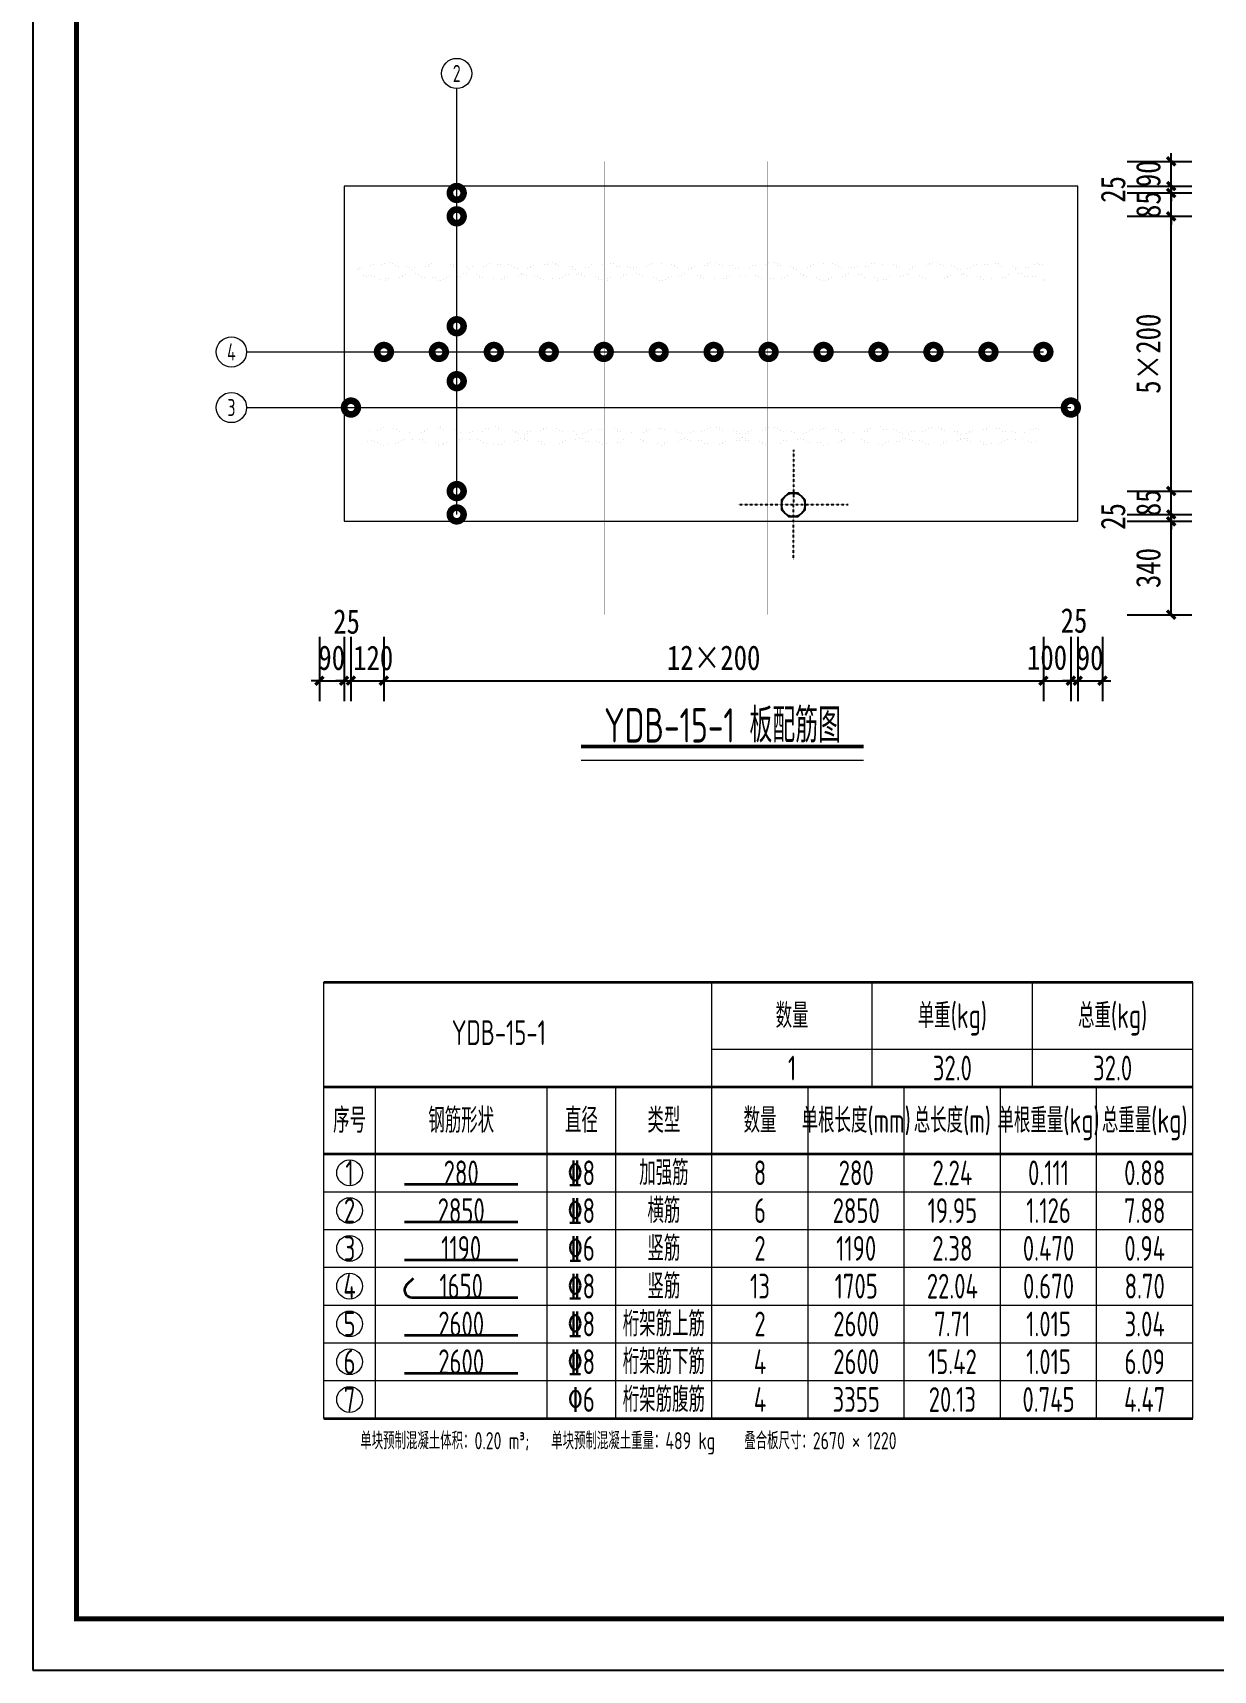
# Model space of a CAD drawing. Header units: millimetres. Extents: x 514 to 31055, y 121 to 26754.
# Drawn here: x 15320 to 19616, y 15640 to 21600 of the extents above; entities that cross this region are included whole.
import ezdxf
from ezdxf.enums import TextEntityAlignment as Align

# ---------------------------------------------------------------- set-up
doc = ezdxf.new("R2010")
doc.units = ezdxf.units.MM
doc.linetypes.add('DOTE', pattern=[2.42, 2, -0.2, 0.02, -0.2])
for name, color, linetype in [('000-86线盒详图', 7, 'Continuous'), ('a--r1', 92, 'Continuous'), ('PUB_DIM', 3, 'Continuous'), ('PUB_TITLE', 4, 'Continuous')]:
    doc.layers.add(name, color=color, linetype=linetype)
for name, color, linetype, lineweight in [('参数表文字', 7, 'Continuous', 18), ('叠合板详图文字', 8, 'Continuous', 18), ('叠合板详图标注', 7, 'Continuous', 18), ('叠合板详图桁架筋', 6, 'Continuous', 35), ('叠合板详图边线', 4, 'Continuous', 18), ('叠合板详图钢筋', 1, 'Continuous', 35), ('钢筋表文字', 7, 'Continuous', 18), ('钢筋表粗线', 7, 'Continuous', 35), ('钢筋表边线', 253, 'Continuous', 18), ('钢筋表钢筋', 1, 'Continuous', 35)]:
    doc.layers.add(name, color=color, linetype=linetype, lineweight=lineweight)
doc.styles.add('样式 1', font='yjkeng.shx', dxfattribs={"width": 0.7, "height": 250, "bigfont": 'yjkchn.shx'})
doc.styles.add('黑体', font='simhei.ttf', dxfattribs={"width": 0.8})
doc.dimstyles.new('_TCH_ARCH&&30', dxfattribs={"dimtxt": 89.25, "dimasz": 30, "dimexe": 75, "dimexo": 90, "dimgap": 37.875, "dimtad": 1, "dimdec": 0, "dimzin": 0, "dimdsep": 46, "dimtxsty": '黑体', "dimblk": 'ARCHTICK', "dimcen": 0.09, "dimclrt": 7, "dimazin": 2, "dimtfac": 1, "dimtdec": 0, "dimtix": 1, "dimtmove": 2, "dimatfit": 3, "dimfxl": 30, "dimtolj": 1, "dimtzin": 0, "dimarcsym": 0})

# ---------------------------------------------------------------- blocks, each defined once
blk = doc.blocks.new('_ArchTick')
at = {"color": 0, "const_width": 0.4}
blk.add_lwpolyline([(-0.5, -0.5), (0.5, 0.5)], dxfattribs=at)
blk = doc.blocks.new('*D247')
at = {"layer": 'Defpoints', "color": 0, "transparency": 16777216}
for p in [(19212.5, 19846.5), (19462.5, 19846.5), (19212.5, 19821.5)]:
    blk.add_point(p, dxfattribs=at)
at = {"layer": 'PUB_DIM', "color": 0, "lineweight": -2, "transparency": 16777216}
for p, q in [((19302.5, 19846.5), (19537.5, 19846.5)), ((19462.5, 19846.5), (19462.5, 19876.5)), ((19462.5, 19821.5), (19462.5, 19846.5)), ((19302.5, 19821.5), (19537.5, 19821.5)), ((19462.5, 19821.5), (19462.5, 19791.5))]:
    blk.add_line(p, q, dxfattribs=at)
at = {"layer": 'PUB_DIM', "color": 0, "lineweight": -2, "transparency": 16777216, "xscale": 30, "yscale": 30, "zscale": 30}
for p, rotation in [((19462.5, 19846.5), 270), ((19462.5, 19821.5), 90)]:
    blk.add_blockref('_ArchTick', p, dxfattribs=dict(at, rotation=rotation))
at = {"layer": 'PUB_DIM', "color": 7, "transparency": 16777216, "insert": (19251.4, 19839.3), "char_height": 89.25, "attachment_point": 5, "rotation": 90, "style": '黑体'}
blk.add_mtext('\\A1;25', dxfattribs=at)
blk = doc.blocks.new('*D248')
at = {"layer": 'Defpoints', "color": 0, "transparency": 16777216}
for p in [(19212.5, 19931.5), (19462.5, 19931.5), (19212.5, 19846.5)]:
    blk.add_point(p, dxfattribs=at)
at = {"layer": 'PUB_DIM', "color": 0, "lineweight": -2, "transparency": 16777216}
for p, q in [((19302.5, 19931.5), (19537.5, 19931.5)), ((19462.5, 19931.5), (19462.5, 19961.5)), ((19462.5, 19846.5), (19462.5, 19931.5)), ((19302.5, 19846.5), (19537.5, 19846.5)), ((19462.5, 19846.5), (19462.5, 19816.5))]:
    blk.add_line(p, q, dxfattribs=at)
at = {"layer": 'PUB_DIM', "color": 0, "lineweight": -2, "transparency": 16777216, "xscale": 30, "yscale": 30, "zscale": 30}
for p, rotation in [((19462.5, 19931.5), 270), ((19462.5, 19846.5), 90)]:
    blk.add_blockref('_ArchTick', p, dxfattribs=dict(at, rotation=rotation))
at = {"layer": 'PUB_DIM', "color": 7, "transparency": 16777216, "insert": (19380, 19889), "char_height": 89.25, "attachment_point": 5, "rotation": 90, "style": '黑体'}
blk.add_mtext('\\A1;85', dxfattribs=at)
blk = doc.blocks.new('*D249')
at = {"layer": 'Defpoints', "color": 0, "transparency": 16777216}
for p in [(19212.5, 20931.5), (19462.5, 20931.5), (19212.5, 19931.5)]:
    blk.add_point(p, dxfattribs=at)
at = {"layer": 'PUB_DIM', "color": 0, "lineweight": -2, "transparency": 16777216}
for p, q in [((19302.5, 20931.5), (19537.5, 20931.5)), ((19462.5, 19931.5), (19462.5, 20931.5)), ((19302.5, 19931.5), (19537.5, 19931.5))]:
    blk.add_line(p, q, dxfattribs=at)
at = {"layer": 'PUB_DIM', "color": 0, "lineweight": -2, "transparency": 16777216, "xscale": 30, "yscale": 30, "zscale": 30}
for p, rotation in [((19462.5, 20931.5), 90), ((19462.5, 19931.5), 270)]:
    blk.add_blockref('_ArchTick', p, dxfattribs=dict(at, rotation=rotation))
at = {"layer": 'PUB_DIM', "color": 7, "transparency": 16777216, "insert": (19379.5, 20431.5), "char_height": 89.25, "attachment_point": 5, "rotation": 90, "style": '黑体'}
blk.add_mtext('\\A1;5×200', dxfattribs=at)
blk = doc.blocks.new('*D250')
at = {"layer": 'Defpoints', "color": 0, "transparency": 16777216}
for p in [(19212.5, 21016.5), (19462.5, 21016.5), (19212.5, 20931.5)]:
    blk.add_point(p, dxfattribs=at)
at = {"layer": 'PUB_DIM', "color": 0, "lineweight": -2, "transparency": 16777216}
for p, q in [((19462.5, 21016.5), (19462.5, 21046.5)), ((19302.5, 21016.5), (19537.5, 21016.5)), ((19462.5, 20931.5), (19462.5, 21016.5)), ((19302.5, 20931.5), (19537.5, 20931.5)), ((19462.5, 20931.5), (19462.5, 20901.5))]:
    blk.add_line(p, q, dxfattribs=at)
at = {"layer": 'PUB_DIM', "color": 0, "lineweight": -2, "transparency": 16777216, "xscale": 30, "yscale": 30, "zscale": 30}
for p, rotation in [((19462.5, 21016.5), 270), ((19462.5, 20931.5), 90)]:
    blk.add_blockref('_ArchTick', p, dxfattribs=dict(at, rotation=rotation))
at = {"layer": 'PUB_DIM', "color": 7, "transparency": 16777216, "insert": (19380, 20974), "char_height": 89.25, "attachment_point": 5, "rotation": 90, "style": '黑体'}
blk.add_mtext('\\A1;85', dxfattribs=at)
blk = doc.blocks.new('*D251')
at = {"layer": 'Defpoints', "color": 0, "transparency": 16777216}
for p in [(19212.5, 21041.5), (19462.5, 21041.5), (19212.5, 21016.5)]:
    blk.add_point(p, dxfattribs=at)
at = {"layer": 'PUB_DIM', "color": 0, "lineweight": -2, "transparency": 16777216}
for p, q in [((19302.5, 21041.5), (19537.5, 21041.5)), ((19462.5, 21041.5), (19462.5, 21071.5)), ((19462.5, 21016.5), (19462.5, 21041.5)), ((19302.5, 21016.5), (19537.5, 21016.5)), ((19462.5, 21016.5), (19462.5, 20986.5))]:
    blk.add_line(p, q, dxfattribs=at)
at = {"layer": 'PUB_DIM', "color": 0, "lineweight": -2, "transparency": 16777216, "xscale": 30, "yscale": 30, "zscale": 30}
for p, rotation in [((19462.5, 21041.5), 270), ((19462.5, 21016.5), 90)]:
    blk.add_blockref('_ArchTick', p, dxfattribs=dict(at, rotation=rotation))
at = {"layer": 'PUB_DIM', "color": 7, "transparency": 16777216, "insert": (19251.4, 21029.6), "char_height": 89.25, "attachment_point": 5, "rotation": 90, "style": '黑体'}
blk.add_mtext('\\A1;25', dxfattribs=at)
blk = doc.blocks.new('*D252')
at = {"layer": 'Defpoints', "color": 0, "transparency": 16777216}
for p in [(16452.5, 19491.5), (16477.5, 19491.5), (16477.5, 19241.5)]:
    blk.add_point(p, dxfattribs=at)
at = {"layer": 'PUB_DIM', "color": 0, "lineweight": -2, "transparency": 16777216}
for p, q in [((16452.5, 19401.5), (16452.5, 19166.5)), ((16477.5, 19401.5), (16477.5, 19166.5)), ((16452.5, 19241.5), (16422.5, 19241.5)), ((16452.5, 19241.5), (16477.5, 19241.5)), ((16477.5, 19241.5), (16507.5, 19241.5))]:
    blk.add_line(p, q, dxfattribs=at)
at = {"layer": 'PUB_DIM', "color": 0, "lineweight": -2, "transparency": 16777216, "xscale": 30, "yscale": 30, "zscale": 30}
blk.add_blockref('_ArchTick', (16452.5, 19241.5), dxfattribs=at)
at = {"layer": 'PUB_DIM', "color": 0, "lineweight": -2, "transparency": 16777216, "xscale": 30, "yscale": 30, "zscale": 30, "rotation": 180}
blk.add_blockref('_ArchTick', (16477.5, 19241.5), dxfattribs=at)
at = {"layer": 'PUB_DIM', "color": 7, "transparency": 16777216, "insert": (16461.7, 19456.3), "char_height": 89.25, "attachment_point": 5, "style": '黑体'}
blk.add_mtext('\\A1;25', dxfattribs=at)
blk = doc.blocks.new('*D253')
at = {"layer": 'Defpoints', "color": 0, "transparency": 16777216}
for p in [(16477.5, 19491.5), (16597.5, 19491.5), (16597.5, 19241.5)]:
    blk.add_point(p, dxfattribs=at)
at = {"layer": 'PUB_DIM', "color": 0, "lineweight": -2, "transparency": 16777216}
for p, q in [((16477.5, 19401.5), (16477.5, 19166.5)), ((16597.5, 19401.5), (16597.5, 19166.5)), ((16477.5, 19241.5), (16597.5, 19241.5))]:
    blk.add_line(p, q, dxfattribs=at)
at = {"layer": 'PUB_DIM', "color": 0, "lineweight": -2, "transparency": 16777216, "xscale": 30, "yscale": 30, "zscale": 30, "rotation": 180}
blk.add_blockref('_ArchTick', (16477.5, 19241.5), dxfattribs=at)
at = {"layer": 'PUB_DIM', "color": 0, "lineweight": -2, "transparency": 16777216, "xscale": 30, "yscale": 30, "zscale": 30}
blk.add_blockref('_ArchTick', (16597.5, 19241.5), dxfattribs=at)
at = {"layer": 'PUB_DIM', "color": 7, "transparency": 16777216, "insert": (16558.5, 19323.8), "char_height": 89.25, "attachment_point": 5, "style": '黑体'}
blk.add_mtext('\\A1;120', dxfattribs=at)
blk = doc.blocks.new('*D254')
at = {"layer": 'Defpoints', "color": 0, "transparency": 16777216}
for p in [(16597.5, 19491.5), (18997.5, 19491.5), (18997.5, 19241.5)]:
    blk.add_point(p, dxfattribs=at)
at = {"layer": 'PUB_DIM', "color": 0, "lineweight": -2, "transparency": 16777216}
for p, q in [((16597.5, 19401.5), (16597.5, 19166.5)), ((18997.5, 19401.5), (18997.5, 19166.5)), ((16597.5, 19241.5), (18997.5, 19241.5))]:
    blk.add_line(p, q, dxfattribs=at)
at = {"layer": 'PUB_DIM', "color": 0, "lineweight": -2, "transparency": 16777216, "xscale": 30, "yscale": 30, "zscale": 30, "rotation": 180}
blk.add_blockref('_ArchTick', (16597.5, 19241.5), dxfattribs=at)
at = {"layer": 'PUB_DIM', "color": 0, "lineweight": -2, "transparency": 16777216, "xscale": 30, "yscale": 30, "zscale": 30}
blk.add_blockref('_ArchTick', (18997.5, 19241.5), dxfattribs=at)
at = {"layer": 'PUB_DIM', "color": 7, "transparency": 16777216, "insert": (17797.5, 19324.5), "char_height": 89.25, "attachment_point": 5, "style": '黑体'}
blk.add_mtext('\\A1;12×200', dxfattribs=at)
blk = doc.blocks.new('*D255')
at = {"layer": 'Defpoints', "color": 0, "transparency": 16777216}
for p in [(18997.5, 19491.5), (19097.5, 19491.5), (19097.5, 19241.5)]:
    blk.add_point(p, dxfattribs=at)
at = {"layer": 'PUB_DIM', "color": 0, "lineweight": -2, "transparency": 16777216}
for p, q in [((18997.5, 19401.5), (18997.5, 19166.5)), ((19097.5, 19401.5), (19097.5, 19166.5)), ((18997.5, 19241.5), (19097.5, 19241.5))]:
    blk.add_line(p, q, dxfattribs=at)
at = {"layer": 'PUB_DIM', "color": 0, "lineweight": -2, "transparency": 16777216, "xscale": 30, "yscale": 30, "zscale": 30, "rotation": 180}
blk.add_blockref('_ArchTick', (18997.5, 19241.5), dxfattribs=at)
at = {"layer": 'PUB_DIM', "color": 0, "lineweight": -2, "transparency": 16777216, "xscale": 30, "yscale": 30, "zscale": 30}
blk.add_blockref('_ArchTick', (19097.5, 19241.5), dxfattribs=at)
at = {"layer": 'PUB_DIM', "color": 7, "transparency": 16777216, "insert": (19010.8, 19325.1), "char_height": 89.25, "attachment_point": 5, "style": '黑体'}
blk.add_mtext('\\A1;100', dxfattribs=at)
blk = doc.blocks.new('*D256')
at = {"layer": 'Defpoints', "color": 0, "transparency": 16777216}
for p in [(19097.5, 19491.5), (19122.5, 19491.5), (19122.5, 19241.5)]:
    blk.add_point(p, dxfattribs=at)
at = {"layer": 'PUB_DIM', "color": 0, "lineweight": -2, "transparency": 16777216}
for p, q in [((19097.5, 19401.5), (19097.5, 19166.5)), ((19122.5, 19401.5), (19122.5, 19166.5)), ((19097.5, 19241.5), (19067.5, 19241.5)), ((19097.5, 19241.5), (19122.5, 19241.5)), ((19122.5, 19241.5), (19152.5, 19241.5))]:
    blk.add_line(p, q, dxfattribs=at)
at = {"layer": 'PUB_DIM', "color": 0, "lineweight": -2, "transparency": 16777216, "xscale": 30, "yscale": 30, "zscale": 30}
blk.add_blockref('_ArchTick', (19097.5, 19241.5), dxfattribs=at)
at = {"layer": 'PUB_DIM', "color": 0, "lineweight": -2, "transparency": 16777216, "xscale": 30, "yscale": 30, "zscale": 30, "rotation": 180}
blk.add_blockref('_ArchTick', (19122.5, 19241.5), dxfattribs=at)
at = {"layer": 'PUB_DIM', "color": 7, "transparency": 16777216, "insert": (19108.9, 19460.1), "char_height": 89.25, "attachment_point": 5, "style": '黑体'}
blk.add_mtext('\\A1;25', dxfattribs=at)
blk = doc.blocks.new('A$C364B4FF9')
at = {"layer": 'PUB_TITLE'}
blk.add_lwpolyline([(-84100, 0), (0, 0), (0, 59400), (-84100, 59400)], close=True, dxfattribs=at)
at = {"layer": 'PUB_TITLE', "const_width": 100}
blk.add_lwpolyline([(-83250, 1000), (-1000, 1000), (-1000, 58400), (-83250, 58400)], close=True, dxfattribs=at)
blk = doc.blocks.new('*D257')
at = {"layer": 'Defpoints', "color": 0, "transparency": 16777216}
for p in [(19212.5, 19821.5), (19462.5, 19821.5), (19212.5, 19481.5)]:
    blk.add_point(p, dxfattribs=at)
at = {"layer": 'PUB_DIM', "color": 0, "lineweight": -2, "transparency": 16777216}
for p, q in [((19302.5, 19821.5), (19537.5, 19821.5)), ((19462.5, 19481.5), (19462.5, 19821.5)), ((19302.5, 19481.5), (19537.5, 19481.5))]:
    blk.add_line(p, q, dxfattribs=at)
at = {"layer": 'PUB_DIM', "color": 0, "lineweight": -2, "transparency": 16777216, "xscale": 30, "yscale": 30, "zscale": 30}
for p, rotation in [((19462.5, 19821.5), 90), ((19462.5, 19481.5), 270)]:
    blk.add_blockref('_ArchTick', p, dxfattribs=dict(at, rotation=rotation))
at = {"layer": 'PUB_DIM', "color": 7, "transparency": 16777216, "insert": (19379.5, 19651.5), "char_height": 89.25, "attachment_point": 5, "rotation": 90, "style": '黑体'}
blk.add_mtext('\\A1;340', dxfattribs=at)
blk = doc.blocks.new('*D258')
at = {"layer": 'Defpoints', "color": 0, "transparency": 16777216}
for p in [(19212.5, 21131.5), (19462.5, 21131.5), (19212.5, 21041.5)]:
    blk.add_point(p, dxfattribs=at)
at = {"layer": 'PUB_DIM', "color": 0, "lineweight": -2, "transparency": 16777216}
for p, q in [((19462.5, 21131.5), (19462.5, 21161.5)), ((19302.5, 21131.5), (19537.5, 21131.5)), ((19462.5, 21041.5), (19462.5, 21131.5)), ((19302.5, 21041.5), (19537.5, 21041.5)), ((19462.5, 21041.5), (19462.5, 21011.5))]:
    blk.add_line(p, q, dxfattribs=at)
at = {"layer": 'PUB_DIM', "color": 0, "lineweight": -2, "transparency": 16777216, "xscale": 30, "yscale": 30, "zscale": 30}
for p, rotation in [((19462.5, 21131.5), 270), ((19462.5, 21041.5), 90)]:
    blk.add_blockref('_ArchTick', p, dxfattribs=dict(at, rotation=rotation))
at = {"layer": 'PUB_DIM', "color": 7, "transparency": 16777216, "insert": (19379.5, 21086.5), "char_height": 89.25, "attachment_point": 5, "rotation": 90, "style": '黑体'}
blk.add_mtext('\\A1;90', dxfattribs=at)
blk = doc.blocks.new('*D259')
at = {"layer": 'Defpoints', "color": 0, "transparency": 16777216}
for p in [(16362.5, 19491.5), (16452.5, 19491.5), (16452.5, 19241.5)]:
    blk.add_point(p, dxfattribs=at)
at = {"layer": 'PUB_DIM', "color": 0, "lineweight": -2, "transparency": 16777216}
for p, q in [((16362.5, 19401.5), (16362.5, 19166.5)), ((16452.5, 19401.5), (16452.5, 19166.5)), ((16362.5, 19241.5), (16332.5, 19241.5)), ((16362.5, 19241.5), (16452.5, 19241.5)), ((16452.5, 19241.5), (16482.5, 19241.5))]:
    blk.add_line(p, q, dxfattribs=at)
at = {"layer": 'PUB_DIM', "color": 0, "lineweight": -2, "transparency": 16777216, "xscale": 30, "yscale": 30, "zscale": 30}
blk.add_blockref('_ArchTick', (16362.5, 19241.5), dxfattribs=at)
at = {"layer": 'PUB_DIM', "color": 0, "lineweight": -2, "transparency": 16777216, "xscale": 30, "yscale": 30, "zscale": 30, "rotation": 180}
blk.add_blockref('_ArchTick', (16452.5, 19241.5), dxfattribs=at)
at = {"layer": 'PUB_DIM', "color": 7, "transparency": 16777216, "insert": (16407.5, 19324.5), "char_height": 89.25, "attachment_point": 5, "style": '黑体'}
blk.add_mtext('\\A1;90', dxfattribs=at)
blk = doc.blocks.new('*D260')
at = {"layer": 'Defpoints', "color": 0, "transparency": 16777216}
for p in [(19122.5, 19491.5), (19212.5, 19491.5), (19212.5, 19241.5)]:
    blk.add_point(p, dxfattribs=at)
at = {"layer": 'PUB_DIM', "color": 0, "lineweight": -2, "transparency": 16777216}
for p, q in [((19122.5, 19401.5), (19122.5, 19166.5)), ((19212.5, 19401.5), (19212.5, 19166.5)), ((19122.5, 19241.5), (19092.5, 19241.5)), ((19122.5, 19241.5), (19212.5, 19241.5)), ((19212.5, 19241.5), (19242.5, 19241.5))]:
    blk.add_line(p, q, dxfattribs=at)
at = {"layer": 'PUB_DIM', "color": 0, "lineweight": -2, "transparency": 16777216, "xscale": 30, "yscale": 30, "zscale": 30}
blk.add_blockref('_ArchTick', (19122.5, 19241.5), dxfattribs=at)
at = {"layer": 'PUB_DIM', "color": 0, "lineweight": -2, "transparency": 16777216, "xscale": 30, "yscale": 30, "zscale": 30, "rotation": 180}
blk.add_blockref('_ArchTick', (19212.5, 19241.5), dxfattribs=at)
at = {"layer": 'PUB_DIM', "color": 7, "transparency": 16777216, "insert": (19167.5, 19324.5), "char_height": 89.25, "attachment_point": 5, "style": '黑体'}
blk.add_mtext('\\A1;90', dxfattribs=at)
blk = doc.blocks.new('34523543')
at = {"layer": '000-86线盒详图', "color": 5, "linetype": 'DOTE', "ltscale": 0.05}
for p, q in [((0, 200), (0, -200)), ((200, 0), (-200, 0))]:
    blk.add_line(p, q, dxfattribs=at)
at = {"layer": '000-86线盒详图', "color": 7}
blk.add_lwpolyline([(43, 17.8), (17.8, 43), (-17.8, 43), (-43, 17.8), (-43, -17.8), (-17.8, -43), (17.8, -43), (43, -17.8)], close=True, dxfattribs=at)
blk.add_circle((0, 0), 43, dxfattribs=at)

msp = doc.modelspace()

# ---------------------------------------------------------------- linework, layer by layer
at = {"layer": '叠合板详图文字', "color": 0, "lineweight": 50}
msp.add_line((17315.9, 19002.2), (18343.3, 19002.2), dxfattribs=at)
at = {"layer": '叠合板详图文字', "color": 0, "lineweight": 18}
msp.add_line((17315.9, 18952.2), (18343.3, 18952.2), dxfattribs=at)
at = {"layer": '叠合板详图标注'}
for p, q in [((16862.5, 19846.5), (16862.5, 21396.5)), ((16097.5, 20438), (18997.5, 20438)), ((16097.5, 20235.6), (19097.5, 20235.6))]:
    msp.add_line(p, q, dxfattribs=at)
at = {"layer": '叠合板详图标注', "const_width": 50}
for points in [[(16874.5, 21016.5, 1), (16850.5, 21016.5, 1), (16874.5, 21016.5, 1)], [(16874.5, 20931.5, 1), (16850.5, 20931.5, 1), (16874.5, 20931.5, 1)], [(16874.5, 20531.5, 1), (16850.5, 20531.5, 1), (16874.5, 20531.5, 1)], [(16609.5, 20438, 1), (16585.5, 20438, 1), (16609.5, 20438, 1)], [(16809.5, 20438, 1), (16785.5, 20438, 1), (16809.5, 20438, 1)], [(17009.5, 20438, 1), (16985.5, 20438, 1), (17009.5, 20438, 1)], [(17209.5, 20438, 1), (17185.5, 20438, 1), (17209.5, 20438, 1)], [(17409.5, 20438, 1), (17385.5, 20438, 1), (17409.5, 20438, 1)], [(17609.5, 20438, 1), (17585.5, 20438, 1), (17609.5, 20438, 1)], [(17809.5, 20438, 1), (17785.5, 20438, 1), (17809.5, 20438, 1)], [(18009.5, 20438, 1), (17985.5, 20438, 1), (18009.5, 20438, 1)], [(18209.5, 20438, 1), (18185.5, 20438, 1), (18209.5, 20438, 1)], [(18409.5, 20438, 1), (18385.5, 20438, 1), (18409.5, 20438, 1)], [(18609.5, 20438, 1), (18585.5, 20438, 1), (18609.5, 20438, 1)], [(18809.5, 20438, 1), (18785.5, 20438, 1), (18809.5, 20438, 1)], [(19009.5, 20438, 1), (18985.5, 20438, 1), (19009.5, 20438, 1)], [(16874.5, 20331.5, 1), (16850.5, 20331.5, 1), (16874.5, 20331.5, 1)], [(16489.5, 20235.6, 1), (16465.5, 20235.6, 1), (16489.5, 20235.6, 1)], [(19109.5, 20235.6, 1), (19085.5, 20235.6, 1), (19109.5, 20235.6, 1)], [(16874.5, 19931.5, 1), (16850.5, 19931.5, 1), (16874.5, 19931.5, 1)], [(16874.5, 19846.5, 1), (16850.5, 19846.5, 1), (16874.5, 19846.5, 1)]]:
    msp.add_lwpolyline(points, format="xyb", dxfattribs=at)
at = {"layer": '叠合板详图标注'}
for centre in [(16862.5, 21451.5), (16042.5, 20438), (16042.5, 20235.6)]:
    msp.add_circle(centre, 55, dxfattribs=at)
at = {"layer": '叠合板详图桁架筋', "color": 8, "lineweight": 35, "const_width": 0.045}
for points in [[(16501.9, 20743.5), (16602.5, 20765.6), (16702.5, 20743.6), (16802.5, 20765.6), (16902.5, 20743.6), (17002.5, 20765.6), (17102.5, 20743.6), (17202.5, 20765.6), (17302.5, 20743.6), (17402.5, 20765.6), (17502.5, 20743.6), (17602.5, 20765.6), (17702.5, 20743.6), (17802.5, 20765.6), (17902.5, 20743.6), (18002.5, 20765.6), (18102.5, 20743.6), (18202.5, 20765.6), (18302.5, 20743.6), (18402.5, 20765.6), (18502.5, 20743.6), (18602.5, 20765.6), (18702.5, 20743.6), (18802.5, 20765.6), (18902.5, 20743.6), (19001.9, 20765.5), (19003.2, 20759.6), (18902.5, 20737.5), (18802.5, 20759.5), (18702.5, 20737.5), (18602.5, 20759.5), (18502.5, 20737.5), (18402.5, 20759.5), (18302.5, 20737.5), (18202.5, 20759.5), (18102.5, 20737.5), (18002.5, 20759.5), (17902.5, 20737.5), (17802.5, 20759.5), (17702.5, 20737.5), (17602.5, 20759.5), (17502.5, 20737.5), (17402.5, 20759.5), (17302.5, 20737.5), (17202.5, 20759.5), (17102.5, 20737.5), (17002.5, 20759.5), (16902.5, 20737.5), (16802.5, 20759.5), (16702.5, 20737.5), (16602.5, 20759.5), (16503.2, 20737.6)], [(16502.5, 20775.5), (19072.5, 20775.5), (19072.5, 20767.5), (16502.5, 20767.5)], [(16503.2, 20725.5), (16602.5, 20703.6), (16702.5, 20725.6), (16802.5, 20703.6), (16902.5, 20725.6), (17002.5, 20703.6), (17102.5, 20725.6), (17202.5, 20703.6), (17302.5, 20725.6), (17402.5, 20703.6), (17502.5, 20725.6), (17602.5, 20703.6), (17702.5, 20725.6), (17802.5, 20703.6), (17902.5, 20725.6), (18002.5, 20703.6), (18102.5, 20725.6), (18202.5, 20703.6), (18302.5, 20725.6), (18402.5, 20703.6), (18502.5, 20725.6), (18602.5, 20703.6), (18702.5, 20725.6), (18802.5, 20703.6), (18902.5, 20725.6), (19003.2, 20703.5), (19001.9, 20697.6), (18902.5, 20719.5), (18802.5, 20697.5), (18702.5, 20719.5), (18602.5, 20697.5), (18502.5, 20719.5), (18402.5, 20697.5), (18302.5, 20719.5), (18202.5, 20697.5), (18102.5, 20719.5), (18002.5, 20697.5), (17902.5, 20719.5), (17802.5, 20697.5), (17702.5, 20719.5), (17602.5, 20697.5), (17502.5, 20719.5), (17402.5, 20697.5), (17302.5, 20719.5), (17202.5, 20697.5), (17102.5, 20719.5), (17002.5, 20697.5), (16902.5, 20719.5), (16802.5, 20697.5), (16702.5, 20719.5), (16602.5, 20697.5), (16501.9, 20719.6)], [(16502.5, 20735.5), (19072.5, 20735.5), (19072.5, 20727.5), (16502.5, 20727.5)], [(16502.5, 20695.5), (19072.5, 20695.5), (19072.5, 20687.5), (16502.5, 20687.5)], [(16501.9, 20143.5), (16602.5, 20165.6), (16702.5, 20143.6), (16802.5, 20165.6), (16902.5, 20143.6), (17002.5, 20165.6), (17102.5, 20143.6), (17202.5, 20165.6), (17302.5, 20143.6), (17402.5, 20165.6), (17502.5, 20143.6), (17602.5, 20165.6), (17702.5, 20143.6), (17802.5, 20165.6), (17902.5, 20143.6), (18002.5, 20165.6), (18102.5, 20143.6), (18202.5, 20165.6), (18302.5, 20143.6), (18402.5, 20165.6), (18502.5, 20143.6), (18602.5, 20165.6), (18702.5, 20143.6), (18802.5, 20165.6), (18902.5, 20143.6), (19001.9, 20165.5), (19003.2, 20159.6), (18902.5, 20137.5), (18802.5, 20159.5), (18702.5, 20137.5), (18602.5, 20159.5), (18502.5, 20137.5), (18402.5, 20159.5), (18302.5, 20137.5), (18202.5, 20159.5), (18102.5, 20137.5), (18002.5, 20159.5), (17902.5, 20137.5), (17802.5, 20159.5), (17702.5, 20137.5), (17602.5, 20159.5), (17502.5, 20137.5), (17402.5, 20159.5), (17302.5, 20137.5), (17202.5, 20159.5), (17102.5, 20137.5), (17002.5, 20159.5), (16902.5, 20137.5), (16802.5, 20159.5), (16702.5, 20137.5), (16602.5, 20159.5), (16503.2, 20137.6)], [(16502.5, 20175.5), (19072.5, 20175.5), (19072.5, 20167.5), (16502.5, 20167.5)], [(16503.2, 20125.5), (16602.5, 20103.6), (16702.5, 20125.6), (16802.5, 20103.6), (16902.5, 20125.6), (17002.5, 20103.6), (17102.5, 20125.6), (17202.5, 20103.6), (17302.5, 20125.6), (17402.5, 20103.6), (17502.5, 20125.6), (17602.5, 20103.6), (17702.5, 20125.6), (17802.5, 20103.6), (17902.5, 20125.6), (18002.5, 20103.6), (18102.5, 20125.6), (18202.5, 20103.6), (18302.5, 20125.6), (18402.5, 20103.6), (18502.5, 20125.6), (18602.5, 20103.6), (18702.5, 20125.6), (18802.5, 20103.6), (18902.5, 20125.6), (19003.2, 20103.5), (19001.9, 20097.6), (18902.5, 20119.5), (18802.5, 20097.5), (18702.5, 20119.5), (18602.5, 20097.5), (18502.5, 20119.5), (18402.5, 20097.5), (18302.5, 20119.5), (18202.5, 20097.5), (18102.5, 20119.5), (18002.5, 20097.5), (17902.5, 20119.5), (17802.5, 20097.5), (17702.5, 20119.5), (17602.5, 20097.5), (17502.5, 20119.5), (17402.5, 20097.5), (17302.5, 20119.5), (17202.5, 20097.5), (17102.5, 20119.5), (17002.5, 20097.5), (16902.5, 20119.5), (16802.5, 20097.5), (16702.5, 20119.5), (16602.5, 20097.5), (16501.9, 20119.6)], [(16502.5, 20135.5), (19072.5, 20135.5), (19072.5, 20127.5), (16502.5, 20127.5)], [(16502.5, 20095.5), (19072.5, 20095.5), (19072.5, 20087.5), (16502.5, 20087.5)]]:
    msp.add_lwpolyline(points, close=True, dxfattribs=at)
at = {"layer": '叠合板详图边线', "lineweight": 18}
msp.add_lwpolyline([(16452.5, 19821.5), (19122.5, 19821.5), (19122.5, 21041.5), (16452.5, 21041.5)], close=True, dxfattribs=at)
at = {"layer": '叠合板详图钢筋', "lineweight": 18, "const_width": 0.045}
for points in [[(16593.5, 19481.5), (16593.5, 21131.5), (16601.5, 21131.5), (16601.5, 19481.5)], [(16793.5, 19481.5), (16793.5, 21131.5), (16801.5, 21131.5), (16801.5, 19481.5)], [(16993.5, 19481.5), (16993.5, 21131.5), (17001.5, 21131.5), (17001.5, 19481.5)], [(17193.5, 19481.5), (17193.5, 21131.5), (17201.5, 21131.5), (17201.5, 19481.5)], [(17393.5, 19481.5), (17393.5, 21131.5), (17401.5, 21131.5), (17401.5, 19481.5)], [(17593.5, 19481.5), (17593.5, 21131.5), (17601.5, 21131.5), (17601.5, 19481.5)], [(17793.5, 19481.5), (17793.5, 21131.5), (17801.5, 21131.5), (17801.5, 19481.5)], [(17993.5, 19481.5), (17993.5, 21131.5), (18001.5, 21131.5), (18001.5, 19481.5)], [(18193.5, 19481.5), (18193.5, 21131.5), (18201.5, 21131.5), (18201.5, 19481.5)], [(18393.5, 19481.5), (18393.5, 21131.5), (18401.5, 21131.5), (18401.5, 19481.5)], [(18593.5, 19481.5), (18593.5, 21131.5), (18601.5, 21131.5), (18601.5, 19481.5)], [(18793.5, 19481.5), (18793.5, 21131.5), (18801.5, 21131.5), (18801.5, 19481.5)], [(18993.5, 19481.5), (18993.5, 21131.5), (19001.5, 21131.5), (19001.5, 19481.5)], [(16362.5, 21020.5), (19212.5, 21020.5), (19212.5, 21012.5), (16362.5, 21012.5)], [(16473.5, 19836.5), (16473.5, 21026.5), (16481.5, 21026.5), (16481.5, 19836.5)], [(19093.5, 19836.5), (19093.5, 21026.5), (19101.5, 21026.5), (19101.5, 19836.5)], [(16362.5, 20935.5), (19212.5, 20935.5), (19212.5, 20927.5), (16362.5, 20927.5)], [(16362.5, 20535.5), (19212.5, 20535.5), (19212.5, 20527.5), (16362.5, 20527.5)], [(16362.5, 20335.5), (19212.5, 20335.5), (19212.5, 20327.5), (16362.5, 20327.5)], [(16362.5, 19935.5), (19212.5, 19935.5), (19212.5, 19927.5), (16362.5, 19927.5)], [(16362.5, 19850.5), (19212.5, 19850.5), (19212.5, 19842.5), (16362.5, 19842.5)]]:
    msp.add_lwpolyline(points, close=True, dxfattribs=at)
at = {"layer": '钢筋表文字', "lineweight": 18}
for centre in [(16472.5, 17450.3), (16472.5, 17312.8), (16472.5, 17175.3), (16472.5, 17037.8), (16472.5, 16900.3), (16472.5, 16762.8), (16472.5, 16625.3)]:
    msp.add_circle(centre, 46.9, dxfattribs=at)
at = {"layer": '钢筋表粗线', "lineweight": 35}
for p, q in [((16378.8, 18144.1), (17791.3, 18144.1)), ((17791.3, 18144.1), (18374.6, 18144.1)), ((18374.6, 18144.1), (18957.9, 18144.1)), ((18957.9, 18144.1), (19541.3, 18144.1)), ((16378.8, 17762.8), (16566.3, 17762.8)), ((16566.3, 17762.8), (17191.3, 17762.8)), ((17191.3, 17762.8), (17441.3, 17762.8)), ((17441.3, 17762.8), (17791.3, 17762.8)), ((17791.3, 17762.8), (18141.3, 17762.8)), ((18141.3, 17762.8), (18491.3, 17762.8)), ((18491.3, 17762.8), (18841.3, 17762.8)), ((18841.3, 17762.8), (19191.3, 17762.8)), ((19191.3, 17762.8), (19541.3, 17762.8)), ((16378.8, 17519.1), (16566.3, 17519.1)), ((16566.3, 17519.1), (17191.3, 17519.1)), ((17191.3, 17519.1), (17441.3, 17519.1)), ((17441.3, 17519.1), (17791.3, 17519.1)), ((17791.3, 17519.1), (18141.3, 17519.1)), ((18141.3, 17519.1), (18491.3, 17519.1)), ((18491.3, 17519.1), (18841.3, 17519.1)), ((18841.3, 17519.1), (19191.3, 17519.1)), ((19191.3, 17519.1), (19541.3, 17519.1)), ((16378.8, 16556.6), (16566.3, 16556.6)), ((16566.3, 16556.6), (17191.3, 16556.6)), ((17191.3, 16556.6), (17441.3, 16556.6)), ((17441.3, 16556.6), (17791.3, 16556.6)), ((17791.3, 16556.6), (18141.3, 16556.6)), ((18141.3, 16556.6), (18491.3, 16556.6)), ((18491.3, 16556.6), (18841.3, 16556.6)), ((18841.3, 16556.6), (19191.3, 16556.6)), ((19191.3, 16556.6), (19541.3, 16556.6))]:
    msp.add_line(p, q, dxfattribs=at)
at = {"layer": '钢筋表边线', "lineweight": 18}
for p, q in [((16378.8, 17762.8), (16378.8, 18144.1)), ((17791.3, 17900.3), (17791.3, 18144.1)), ((18374.6, 17900.3), (18374.6, 18144.1)), ((18957.9, 17900.3), (18957.9, 18144.1)), ((19541.3, 17900.3), (19541.3, 18144.1)), ((17791.3, 17762.8), (17791.3, 17900.3)), ((17791.3, 17900.3), (18374.6, 17900.3)), ((18374.6, 17762.8), (18374.6, 17900.3)), ((18374.6, 17900.3), (18957.9, 17900.3)), ((18957.9, 17762.8), (18957.9, 17900.3)), ((18957.9, 17900.3), (19541.3, 17900.3)), ((19541.3, 17762.8), (19541.3, 17900.3)), ((16378.8, 17519.1), (16378.8, 17762.8)), ((16566.3, 17519.1), (16566.3, 17762.8)), ((17191.3, 17519.1), (17191.3, 17762.8)), ((17441.3, 17519.1), (17441.3, 17762.8)), ((17791.3, 17519.1), (17791.3, 17762.8)), ((18141.3, 17519.1), (18141.3, 17762.8)), ((18491.3, 17519.1), (18491.3, 17762.8)), ((18841.3, 17519.1), (18841.3, 17762.8)), ((19191.3, 17519.1), (19191.3, 17762.8)), ((19541.3, 17519.1), (19541.3, 17762.8)), ((16378.8, 17381.6), (16378.8, 17519.1)), ((16566.3, 17381.6), (16566.3, 17519.1)), ((17191.3, 17381.6), (17191.3, 17519.1)), ((17441.3, 17381.6), (17441.3, 17519.1)), ((17791.3, 17381.6), (17791.3, 17519.1)), ((18141.3, 17381.6), (18141.3, 17519.1)), ((18491.3, 17381.6), (18491.3, 17519.1)), ((18841.3, 17381.6), (18841.3, 17519.1)), ((19191.3, 17381.6), (19191.3, 17519.1)), ((19541.3, 17381.6), (19541.3, 17519.1)), ((16378.8, 17244.1), (16378.8, 17381.6)), ((16378.8, 17381.6), (16566.3, 17381.6)), ((16566.3, 17244.1), (16566.3, 17381.6)), ((16566.3, 17381.6), (17191.3, 17381.6)), ((17191.3, 17244.1), (17191.3, 17381.6)), ((17191.3, 17381.6), (17441.3, 17381.6)), ((17441.3, 17244.1), (17441.3, 17381.6)), ((17441.3, 17381.6), (17791.3, 17381.6)), ((17791.3, 17244.1), (17791.3, 17381.6)), ((17791.3, 17381.6), (18141.3, 17381.6)), ((18141.3, 17244.1), (18141.3, 17381.6)), ((18141.3, 17381.6), (18491.3, 17381.6)), ((18491.3, 17244.1), (18491.3, 17381.6)), ((18491.3, 17381.6), (18841.3, 17381.6)), ((18841.3, 17244.1), (18841.3, 17381.6)), ((18841.3, 17381.6), (19191.3, 17381.6)), ((19191.3, 17244.1), (19191.3, 17381.6)), ((19191.3, 17381.6), (19541.3, 17381.6)), ((19541.3, 17244.1), (19541.3, 17381.6)), ((16378.8, 17106.6), (16378.8, 17244.1)), ((16378.8, 17244.1), (16566.3, 17244.1)), ((16566.3, 17106.6), (16566.3, 17244.1)), ((16566.3, 17244.1), (17191.3, 17244.1)), ((17191.3, 17106.6), (17191.3, 17244.1)), ((17191.3, 17244.1), (17441.3, 17244.1)), ((17441.3, 17106.6), (17441.3, 17244.1)), ((17441.3, 17244.1), (17791.3, 17244.1)), ((17791.3, 17106.6), (17791.3, 17244.1)), ((17791.3, 17244.1), (18141.3, 17244.1)), ((18141.3, 17106.6), (18141.3, 17244.1)), ((18141.3, 17244.1), (18491.3, 17244.1)), ((18491.3, 17106.6), (18491.3, 17244.1)), ((18491.3, 17244.1), (18841.3, 17244.1)), ((18841.3, 17106.6), (18841.3, 17244.1)), ((18841.3, 17244.1), (19191.3, 17244.1)), ((19191.3, 17106.6), (19191.3, 17244.1)), ((19191.3, 17244.1), (19541.3, 17244.1)), ((19541.3, 17106.6), (19541.3, 17244.1)), ((16378.8, 16969.1), (16378.8, 17106.6)), ((16378.8, 17106.6), (16566.3, 17106.6)), ((16566.3, 16969.1), (16566.3, 17106.6)), ((16566.3, 17106.6), (17191.3, 17106.6)), ((17191.3, 16969.1), (17191.3, 17106.6)), ((17191.3, 17106.6), (17441.3, 17106.6)), ((17441.3, 16969.1), (17441.3, 17106.6)), ((17441.3, 17106.6), (17791.3, 17106.6)), ((17791.3, 16969.1), (17791.3, 17106.6)), ((17791.3, 17106.6), (18141.3, 17106.6)), ((18141.3, 16969.1), (18141.3, 17106.6)), ((18141.3, 17106.6), (18491.3, 17106.6)), ((18491.3, 16969.1), (18491.3, 17106.6)), ((18491.3, 17106.6), (18841.3, 17106.6)), ((18841.3, 16969.1), (18841.3, 17106.6)), ((18841.3, 17106.6), (19191.3, 17106.6)), ((19191.3, 16969.1), (19191.3, 17106.6)), ((19191.3, 17106.6), (19541.3, 17106.6)), ((19541.3, 16969.1), (19541.3, 17106.6)), ((16378.8, 16831.6), (16378.8, 16969.1)), ((16378.8, 16969.1), (16566.3, 16969.1)), ((16566.3, 16831.6), (16566.3, 16969.1)), ((16566.3, 16969.1), (17191.3, 16969.1)), ((17191.3, 16831.6), (17191.3, 16969.1)), ((17191.3, 16969.1), (17441.3, 16969.1)), ((17441.3, 16831.6), (17441.3, 16969.1)), ((17441.3, 16969.1), (17791.3, 16969.1)), ((17791.3, 16831.6), (17791.3, 16969.1)), ((17791.3, 16969.1), (18141.3, 16969.1)), ((18141.3, 16831.6), (18141.3, 16969.1)), ((18141.3, 16969.1), (18491.3, 16969.1)), ((18491.3, 16831.6), (18491.3, 16969.1)), ((18491.3, 16969.1), (18841.3, 16969.1)), ((18841.3, 16831.6), (18841.3, 16969.1)), ((18841.3, 16969.1), (19191.3, 16969.1)), ((19191.3, 16831.6), (19191.3, 16969.1)), ((19191.3, 16969.1), (19541.3, 16969.1)), ((19541.3, 16831.6), (19541.3, 16969.1)), ((16378.8, 16694.1), (16378.8, 16831.6)), ((16378.8, 16831.6), (16566.3, 16831.6)), ((16566.3, 16694.1), (16566.3, 16831.6)), ((16566.3, 16831.6), (17191.3, 16831.6)), ((17191.3, 16694.1), (17191.3, 16831.6)), ((17191.3, 16831.6), (17441.3, 16831.6)), ((17441.3, 16694.1), (17441.3, 16831.6)), ((17441.3, 16831.6), (17791.3, 16831.6)), ((17791.3, 16694.1), (17791.3, 16831.6)), ((17791.3, 16831.6), (18141.3, 16831.6)), ((18141.3, 16694.1), (18141.3, 16831.6)), ((18141.3, 16831.6), (18491.3, 16831.6)), ((18491.3, 16694.1), (18491.3, 16831.6)), ((18491.3, 16831.6), (18841.3, 16831.6)), ((18841.3, 16694.1), (18841.3, 16831.6)), ((18841.3, 16831.6), (19191.3, 16831.6)), ((19191.3, 16694.1), (19191.3, 16831.6)), ((19191.3, 16831.6), (19541.3, 16831.6)), ((19541.3, 16694.1), (19541.3, 16831.6)), ((16378.8, 16556.6), (16378.8, 16694.1)), ((16378.8, 16694.1), (16566.3, 16694.1)), ((16566.3, 16556.6), (16566.3, 16694.1)), ((16566.3, 16694.1), (17191.3, 16694.1)), ((17191.3, 16556.6), (17191.3, 16694.1)), ((17191.3, 16694.1), (17441.3, 16694.1)), ((17441.3, 16556.6), (17441.3, 16694.1)), ((17441.3, 16694.1), (17791.3, 16694.1)), ((17791.3, 16556.6), (17791.3, 16694.1)), ((17791.3, 16694.1), (18141.3, 16694.1)), ((18141.3, 16556.6), (18141.3, 16694.1)), ((18141.3, 16694.1), (18491.3, 16694.1)), ((18491.3, 16556.6), (18491.3, 16694.1)), ((18491.3, 16694.1), (18841.3, 16694.1)), ((18841.3, 16556.6), (18841.3, 16694.1)), ((18841.3, 16694.1), (19191.3, 16694.1)), ((19191.3, 16556.6), (19191.3, 16694.1)), ((19191.3, 16694.1), (19541.3, 16694.1)), ((19541.3, 16556.6), (19541.3, 16694.1))]:
    msp.add_line(p, q, dxfattribs=at)
at = {"layer": '钢筋表钢筋', "lineweight": 35}
for points in [[(16672.5, 17409.1), (17085, 17409.1)], [(16672.5, 17271.6), (17085, 17271.6)], [(16672.5, 17134.1), (17085, 17134.1)], [(16672.5, 16859.1), (17085, 16859.1)], [(16672.5, 16721.6), (17085, 16721.6)]]:
    msp.add_lwpolyline(points, dxfattribs=at)
msp.add_lwpolyline([(16703.9, 17065.6), (16680.3, 17042.1, 0.668179), (16699.2, 16996.6), (17085, 16996.6)], format="xyb", dxfattribs=at)

# ---------------------------------------------------------------- block references
at = {"layer": '000-86线盒详图', "rotation": 359.9471285613578}
msp.add_blockref('34523543', (18087.5, 19881.5), dxfattribs=at)
at = {"layer": 'a--r1', "xscale": 0.1871100000000001, "yscale": 0.1871100000000001, "zscale": 0.1871100000000001}
msp.add_blockref('A$C364B4FF9', (31055.5, 15640), dxfattribs=at)

# ---------------------------------------------------------------- texts
at = {"layer": '参数表文字', "style": '样式 1', "width": 0.7}
msp.add_text('     单块预制混凝土体积：0.20 m%%1403%%141;   单块预制混凝土重量：489 kg    叠合板尺寸：2670 × 1220 ', height=62.5, dxfattribs=at).set_placement((16378.8, 16506.6), align=Align.TOP_LEFT)
at = {"layer": '叠合板详图文字', "color": 0, "style": '样式 1', "width": 0.7}
msp.add_text('YDB-15-1 板配筋图', height=125, dxfattribs=at).set_placement((17829.6, 19016.5), align=Align.CENTER)
at = {"layer": '叠合板详图标注', "style": '样式 1', "width": 0.7}
for s, p in [('2', (16862.5, 21451.5)), ('4', (16042.5, 20438)), ('3', (16042.5, 20235.6))]:
    msp.add_text(s, height=62.5, dxfattribs=at).set_placement(p, align=Align.MIDDLE_CENTER)
at = {"layer": '钢筋表文字', "style": '样式 1', "width": 0.7}
for s, p in [('数量', (18082.9, 18022.2)), ('单重(kg)', (18666.3, 18022.2)), ('总重(kg)', (19249.6, 18022.2)), ('YDB-15-1', (17015.5, 17960.5)), ('1', (18082.9, 17831.6)), ('32.0', (18666.3, 17831.6)), ('32.0', (19249.6, 17831.6)), ('序号', (16472.5, 17641)), ('钢筋形状', (16878.8, 17641)), ('直径', (17316.3, 17641)), ('类型', (17616.3, 17641)), ('数量', (17966.3, 17641)), ('单根长度(mm)', (18316.3, 17641)), ('总长度(m)', (18666.3, 17641)), ('单根重量(kg)', (19016.3, 17641)), ('总重量(kg)', (19366.3, 17641)), ('1', (16472.5, 17450.3)), ('280', (16878.8, 17450.3)), ('%%1328', (17316.3, 17450.3)), ('加强筋', (17616.3, 17450.3)), ('8', (17966.3, 17450.3)), ('280', (18316.3, 17450.3)), ('2.24', (18666.3, 17450.3)), ('0.111', (19016.3, 17450.3)), ('0.88', (19366.3, 17450.3)), ('2', (16472.5, 17312.8)), ('2850', (16878.8, 17312.8)), ('%%1328', (17316.3, 17312.8)), ('横筋', (17616.3, 17312.8)), ('6', (17966.3, 17312.8)), ('2850', (18316.3, 17312.8)), ('19.95', (18666.3, 17312.8)), ('1.126', (19016.3, 17312.8)), ('7.88', (19366.3, 17312.8)), ('竖筋', (17616.3, 17175.3)), ('3', (16472.5, 17175.3)), ('1190', (16878.8, 17175.3)), ('%%1326', (17316.3, 17175.3)), ('2', (17966.3, 17175.3)), ('1190', (18316.3, 17175.3)), ('2.38', (18666.3, 17175.3)), ('0.470', (19016.3, 17175.3)), ('0.94', (19366.3, 17175.3)), ('4', (16472.5, 17037.8)), ('1650', (16878.8, 17037.8)), ('%%1328', (17316.3, 17037.8)), ('竖筋', (17616.3, 17037.8)), ('13', (17966.3, 17037.8)), ('1705', (18316.3, 17037.8)), ('22.04', (18666.3, 17037.8)), ('0.670', (19016.3, 17037.8)), ('8.70', (19366.3, 17037.8)), ('5', (16472.5, 16900.3)), ('2600', (16878.8, 16900.3)), ('%%1328', (17316.3, 16900.3)), ('桁架筋上筋', (17616.3, 16900.3)), ('2', (17966.3, 16900.3)), ('2600', (18316.3, 16900.3)), ('7.71', (18666.3, 16900.3)), ('1.015', (19016.3, 16900.3)), ('3.04', (19366.3, 16900.3)), ('6', (16472.5, 16762.8)), ('2600', (16878.8, 16762.8)), ('%%1328', (17316.3, 16762.8)), ('桁架筋下筋', (17616.3, 16762.8)), ('4', (17966.3, 16762.8)), ('2600', (18316.3, 16762.8)), ('15.42', (18666.3, 16762.8)), ('1.015', (19016.3, 16762.8)), ('6.09', (19366.3, 16762.8)), ('7', (16472.5, 16625.3)), ('%%1306', (17316.3, 16625.3)), ('桁架筋腹筋', (17616.3, 16625.3)), ('4', (17966.3, 16625.3)), ('3355', (18316.3, 16625.3)), ('20.13', (18666.3, 16625.3)), ('0.745', (19016.3, 16625.3)), ('4.47', (19366.3, 16625.3))]:
    msp.add_text(s, height=90, dxfattribs=at).set_placement(p, align=Align.MIDDLE_CENTER)

# ---------------------------------------------------------------- dimensions: what is measured, and where the dimension line sits
at = {"layer": 'PUB_DIM'}
for p1, p2, text, picture, middle in [((19212.5, 21041.5), (19212.5, 21131.5), '90', '*D258', (19379.5, 21086.5)), ((19212.5, 20931.5), (19212.5, 21016.5), '85', '*D250', (19380, 20974)), ((19212.5, 19931.5), (19212.5, 20931.5), '5×200', '*D249', (19379.5, 20431.5)), ((19212.5, 19846.5), (19212.5, 19931.5), '85', '*D248', (19380, 19889)), ((19212.5, 19481.5), (19212.5, 19821.5), '340', '*D257', (19379.5, 19651.5)), ((16362.5, 19491.5), (16452.5, 19491.5), '90', '*D259', (16407.5, 19324.5)), ((16597.5, 19491.5), (18997.5, 19491.5), '12×200', '*D254', (17797.5, 19324.5)), ((19122.5, 19491.5), (19212.5, 19491.5), '90', '*D260', (19167.5, 19324.5))]:
    dim = msp.add_aligned_dim(p1=p1, p2=p2, distance=-250, text=text, dimstyle='_TCH_ARCH&&30', dxfattribs=at)
    dim.commit()
    dim.dimension.update_dxf_attribs({"geometry": picture, "text_midpoint": middle})
for base, p1, p2, angle, text, picture, middle in [((19462.5, 21041.5), (19212.5, 21016.5), (19212.5, 21041.5), 90, '25', '*D251', (19251.4, 21029.6)), ((19462.5, 19846.5), (19212.5, 19821.5), (19212.5, 19846.5), 90, '25', '*D247', (19251.4, 19839.3)), ((16477.5, 19241.5), (16452.5, 19491.5), (16477.5, 19491.5), 0, '25', '*D252', (16461.7, 19456.3)), ((16597.5, 19241.5), (16477.5, 19491.5), (16597.5, 19491.5), 0, '120', '*D253', (16558.5, 19323.8)), ((19097.5, 19241.5), (18997.5, 19491.5), (19097.5, 19491.5), 0, '100', '*D255', (19010.8, 19325.1)), ((19122.5, 19241.5), (19097.5, 19491.5), (19122.5, 19491.5), 0, '25', '*D256', (19108.9, 19460.1))]:
    dim = msp.add_linear_dim(base=base, p1=p1, p2=p2, angle=angle, text=text, dimstyle='_TCH_ARCH&&30', dxfattribs=at)
    dim.commit()
    dim.dimension.update_dxf_attribs({"geometry": picture, "text_midpoint": middle, "dimtype": 161})

doc.saveas('drawing.dxf')
